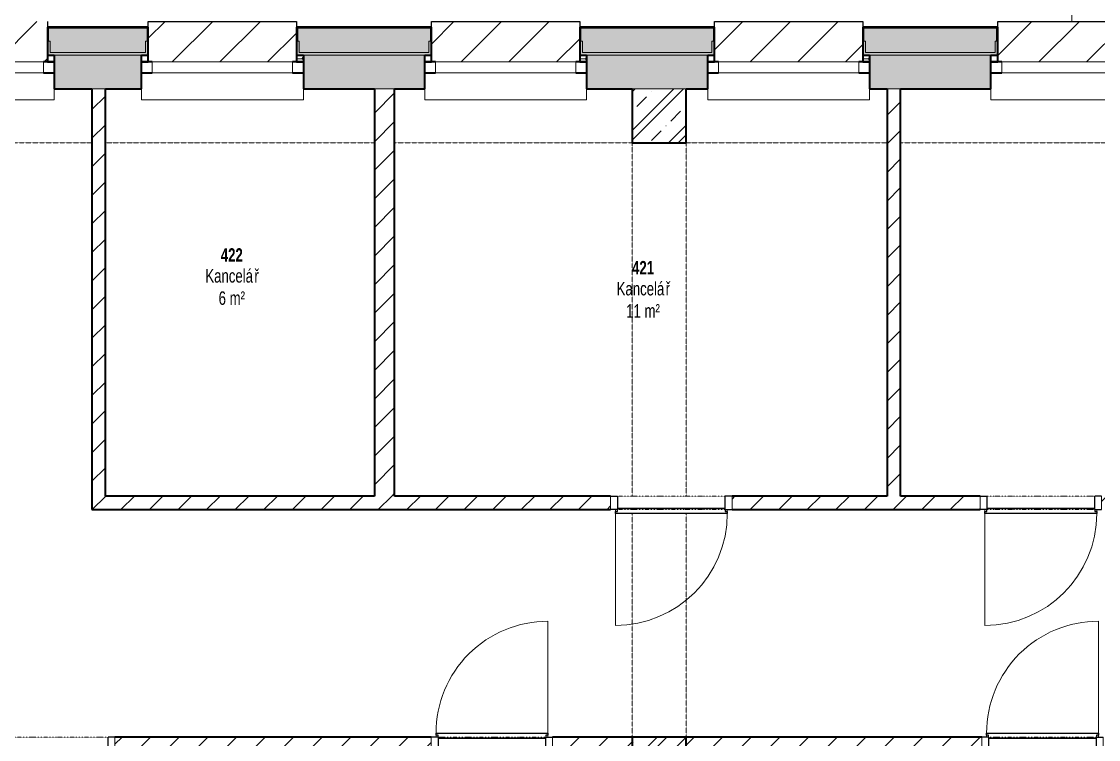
# Model space of a CAD drawing. Header units: millimetres. Extents: x -17526 to 208316, y -45352 to 20466.
# Drawn here: x 134241 to 142228, y -23554 to -18228 of the extents above; entities that cross this region are included whole.
import ezdxf

# ---------------------------------------------------------------- set-up
doc = ezdxf.new("R2010")
doc.units = ezdxf.units.MM
doc.linetypes.add('Dash dot dot', pattern=[5, 2, -1, 0, -1, 0, -1])
doc.linetypes.add('Čerchovaná se dvěma tečkami', pattern=[2.59, 1, -0.53, 0, -0.53, 0, -0.53])
for name, color, linetype, lineweight in [('A-AREA-IDEN', 2, 'Continuous', 9), ('A-DETL', 90, 'Continuous', 9), ('A-DOOR', 31, 'Continuous', 9), ('A-DOOR-FRAM', 31, 'Continuous', 9), ('A-GENM', 13, 'Continuous', 9), ('A-GLAZ', 151, 'Continuous', 9), ('A-WALL', 113, 'Continuous', 9), ('A-WALL-PATT', 111, 'Continuous', 9), ('Q-SPCQ', 91, 'Continuous', 9), ('Q-SPCQ-IDEN', 132, 'Continuous', 9), ('S-COLS', 52, 'Continuous', 9)]:
    doc.layers.add(name, color=color, linetype=linetype, lineweight=lineweight)
doc.styles.add('Arial_4', font='arial.ttf', dxfattribs={"width": 0.7, "height": 100})
doc.styles.add('Arial_B', font='arialbd.ttf', dxfattribs={"width": 0.7, "height": 100})
pattern_1 = [(45, (73033.68, 0), (-106.06602, 106.06602), [])]

# ---------------------------------------------------------------- blocks, each defined once
blk = doc.blocks.new('DVERE_1k_oblozka - DD03_01_800x1970_koupelna-1549510-2NP_NÁVRH B')
at = {"layer": 'A-DOOR', "lineweight": 13}
for p, q in [((-450, 52.9), (-400, 52.9)), ((-450, -47.1), (-450, 52.9)), ((-400, 52.9), (-400, -47.1)), ((400, 52.9), (450, 52.9)), ((400, -47.1), (400, 52.9)), ((450, 52.9), (450, -47.1)), ((-400, -47.1), (-450, -47.1)), ((-415, -47.1), (-415, -907.1)), ((305, -77.1), (-305, -77.1)), ((450, -47.1), (400, -47.1)), ((415, -77.1), (415, -47.1))]:
    blk.add_line(p, q, dxfattribs=at)
at = {"layer": 'A-DOOR', "linetype": 'Čerchovaná se dvěma tečkami', "lineweight": 13}
for p, q in [((-400, 52.9), (400, 52.9)), ((-400, -47.1), (400, -47.1))]:
    blk.add_line(p, q, dxfattribs=at)
at = {"layer": 'A-DOOR', "lineweight": 25}
for p, q in [((-415, -62.1), (-400, -62.1)), ((-415, -77.1), (-415, -62.1)), ((415, -77.1), (-415, -77.1)), ((-400, -37.1), (400, -37.1)), ((-400, -62.1), (-400, -47.1)), ((400, -47.1), (400, -62.1)), ((400, -62.1), (415, -62.1)), ((415, -62.1), (415, -77.1))]:
    blk.add_line(p, q, dxfattribs=at)
at = {"layer": 'A-DOOR', "lineweight": 13}
blk.add_arc((-415, -77.1), 830, 270, 0, dxfattribs=at)
at = {"layer": 'A-DOOR-FRAM', "lineweight": 25}
for p, q in [((-450, 52.9), (-400, 52.9)), ((-400, 52.9), (-400, -47.1)), ((400, -47.1), (400, 52.9)), ((450, 52.9), (400, 52.9)), ((-400, -47.1), (-450, -47.1)), ((400, -47.1), (450, -47.1))]:
    blk.add_line(p, q, dxfattribs=at)
blk = doc.blocks.new('OKNO_1k_nadsvetlik - OKNO_1k_nadsvetlik_1200 x 1500-1969479-2NP_NÁVRH B')
at = {"layer": 'A-GLAZ', "lineweight": 13}
h = blk.add_hatch(dxfattribs=at)
h.set_pattern_fill('FP_126', color=256, style=0, pattern_type=2)
h.set_pattern_definition([(0, (-66897.446, 18603.17), (75, 43.3), [50, -100]), (60, (-66847.446, 18603.17), (0.0011, 86.601905), [50, -100]), (300, (-66847.446, 18603.17), (74.9989, -43.301905), [50, -100])])
h.paths.add_polyline_path([(550, 75), (600, 75), (600, 125), (550, 125)])
h.paths.add_polyline_path([(-600, 75), (-550, 75), (-550, 125), (-600, 125)])
at = {"layer": 'A-GLAZ', "lineweight": 35}
for p, q in [((-550, 75), (-550, 125)), ((550, 125), (550, 75)), ((-600, 75), (-550, 75)), ((-520, 75), (-600, 75)), ((600, 75), (520, 75)), ((550, 75), (600, 75)), ((-600, -5), (-520, -5)), ((520, -5), (600, -5))]:
    blk.add_line(p, q, dxfattribs=at)
at = {"layer": 'A-GLAZ', "lineweight": 13}
for p, q in [((520, 75), (-520, 75)), ((-520, 75), (-520, -5)), ((520, -5), (520, 75)), ((-520, -5), (520, -5))]:
    blk.add_line(p, q, dxfattribs=at)
blk = doc.blocks.new('parapet s nosem_vnitní - parapet s nosem_vnitní-1280356-2NP_NÁVRH B')
at = {"layer": 'A-GENM', "lineweight": 13}
for p, q in [((-600, -190), (-600, -120)), ((600, -120), (600, -190)), ((-600, -190), (-600, -200)), ((-600, -200), (600, -200)), ((600, -200), (600, -190))]:
    blk.add_line(p, q, dxfattribs=at)
blk = doc.blocks.new('parapet_ext - parapet_ext-1802071-2NP_NÁVRH B')
at = {"layer": 'Q-SPCQ', "lineweight": 13}
h = blk.add_hatch(dxfattribs=at)
h.set_pattern_fill('FP_127', color=21, style=0, pattern_type=2)
h.set_pattern_definition([(45, (-66897.45, 18528.17), (-176.7767, 176.7767), [])])
h.paths.add_polyline_path([(-433.5, 0), (550, 0), (550, 300), (-550, 300), (-550, 0), (-520, 0)])
at = {"layer": 'Q-SPCQ', "color": 241, "lineweight": 25}
for p, q in [((-550, 258), (-550, 300)), ((-550, 300), (550, 300)), ((550, 300), (550, 258))]:
    blk.add_line(p, q, dxfattribs=at)
blk = doc.blocks.new('OKNO_1k_nadsvetlik - OKNO_1k_nadsvetlik_1200 x 1500-V123-2NP_NÁVRH B')
at = {"layer": 'A-GLAZ', "lineweight": 13}
h = blk.add_hatch(dxfattribs=at)
h.set_pattern_fill('FP_128', color=256, style=0, pattern_type=2)
h.set_pattern_definition([(0, (-68997.446, 18603.17), (75, 43.3), [50, -100]), (60, (-68947.446, 18603.17), (0.0011, 86.601905), [50, -100]), (300, (-68947.446, 18603.17), (74.9989, -43.301905), [50, -100])])
h.paths.add_polyline_path([(550, 75), (600, 75), (600, 125), (550, 125)])
h.paths.add_polyline_path([(-600, 75), (-550, 75), (-550, 125), (-600, 125)])
at = {"layer": 'A-GLAZ', "lineweight": 35}
for p, q in [((-550, 75), (-550, 125)), ((550, 125), (550, 75)), ((-600, 75), (-550, 75)), ((-520, 75), (-600, 75)), ((600, 75), (520, 75)), ((550, 75), (600, 75)), ((-600, -5), (-520, -5)), ((520, -5), (600, -5))]:
    blk.add_line(p, q, dxfattribs=at)
at = {"layer": 'A-GLAZ', "lineweight": 13}
for p, q in [((520, 75), (-520, 75)), ((-520, 75), (-520, -5)), ((520, -5), (520, 75)), ((-520, -5), (520, -5))]:
    blk.add_line(p, q, dxfattribs=at)
blk = doc.blocks.new('parapet_ext - parapet_ext-V124-2NP_NÁVRH B')
at = {"layer": 'Q-SPCQ', "lineweight": 13}
h = blk.add_hatch(dxfattribs=at)
h.set_pattern_fill('FP_129', color=21, style=0, pattern_type=2)
h.set_pattern_definition([(45, (-68997.45, 18528.17), (-176.7767, 176.7767), [])])
h.paths.add_polyline_path([(520, 0), (550, 0), (550, 300), (-550, 300), (-550, 0), (-169, 0)])
at = {"layer": 'Q-SPCQ', "color": 241, "lineweight": 25}
for p, q in [((-550, 258), (-550, 300)), ((-550, 300), (550, 300)), ((550, 300), (550, 258))]:
    blk.add_line(p, q, dxfattribs=at)
blk = doc.blocks.new('OKNO_1k_nadsvetlik - OKNO_1k_nadsvetlik_1200 x 1500-V125-2NP_NÁVRH B')
at = {"layer": 'A-GLAZ', "lineweight": 13}
h = blk.add_hatch(dxfattribs=at)
h.set_pattern_fill('FP_130', color=256, style=0, pattern_type=2)
h.set_pattern_definition([(0, (-64797.446, 18603.17), (75, 43.3), [50, -100]), (60, (-64747.446, 18603.17), (0.0011, 86.601905), [50, -100]), (300, (-64747.446, 18603.17), (74.9989, -43.301905), [50, -100])])
h.paths.add_polyline_path([(550, 75), (600, 75), (600, 125), (550, 125)])
h.paths.add_polyline_path([(-600, 75), (-550, 75), (-550, 125), (-600, 125)])
at = {"layer": 'A-GLAZ', "lineweight": 35}
for p, q in [((-550, 75), (-550, 125)), ((550, 125), (550, 75)), ((-600, 75), (-550, 75)), ((-520, 75), (-600, 75)), ((600, 75), (520, 75)), ((550, 75), (600, 75)), ((-600, -5), (-520, -5)), ((520, -5), (600, -5))]:
    blk.add_line(p, q, dxfattribs=at)
at = {"layer": 'A-GLAZ', "lineweight": 13}
for p, q in [((520, 75), (-520, 75)), ((-520, 75), (-520, -5)), ((520, -5), (520, 75)), ((-520, -5), (520, -5))]:
    blk.add_line(p, q, dxfattribs=at)
blk = doc.blocks.new('parapet_ext - parapet_ext-V126-2NP_NÁVRH B')
at = {"layer": 'Q-SPCQ', "lineweight": 13}
h = blk.add_hatch(dxfattribs=at)
h.set_pattern_fill('FP_131', color=21, style=0, pattern_type=2)
h.set_pattern_definition([(45, (-64797.45, 18528.17), (-176.7767, 176.7767), [])])
h.paths.add_polyline_path([(90.1, 0), (550, 0), (550, 300), (-550, 300), (-550, 0), (-520, 0)])
at = {"layer": 'Q-SPCQ', "color": 241, "lineweight": 25}
for p, q in [((-550, 258), (-550, 300)), ((-550, 300), (550, 300)), ((550, 300), (550, 258))]:
    blk.add_line(p, q, dxfattribs=at)
blk = doc.blocks.new('OKNO_1k_nadsvetlik - OKNO_1k_nadsvetlik_1200 x 1500-V127-2NP_NÁVRH B')
at = {"layer": 'A-GLAZ', "lineweight": 13}
h = blk.add_hatch(dxfattribs=at)
h.set_pattern_fill('FP_132', color=256, style=0, pattern_type=2)
h.set_pattern_definition([(0, (-62697.446, 18603.17), (75, 43.3), [50, -100]), (60, (-62647.446, 18603.17), (0.0011, 86.601905), [50, -100]), (300, (-62647.446, 18603.17), (74.9989, -43.301905), [50, -100])])
h.paths.add_polyline_path([(550, 75), (600, 75), (600, 125), (550, 125)])
h.paths.add_polyline_path([(-550, 75), (-550, 125), (-600, 125), (-600, 75), (-570, 75)])
at = {"layer": 'A-GLAZ', "lineweight": 35}
for p, q in [((-550, 75), (-550, 125)), ((550, 125), (550, 75)), ((-600, 75), (-550, 75)), ((-520, 75), (-600, 75)), ((600, 75), (520, 75)), ((550, 75), (600, 75)), ((-600, -5), (-520, -5)), ((520, -5), (600, -5))]:
    blk.add_line(p, q, dxfattribs=at)
at = {"layer": 'A-GLAZ', "lineweight": 13}
for p, q in [((520, 75), (-520, 75)), ((-520, 75), (-520, -5)), ((520, -5), (520, 75)), ((-520, -5), (520, -5))]:
    blk.add_line(p, q, dxfattribs=at)
blk = doc.blocks.new('parapet_ext - parapet_ext-V128-2NP_NÁVRH B')
at = {"layer": 'Q-SPCQ', "lineweight": 13}
h = blk.add_hatch(dxfattribs=at)
h.set_pattern_fill('FP_133', color=21, style=0, pattern_type=2)
h.set_pattern_definition([(45, (-62697.45, 18528.17), (-176.7767, 176.7767), [])])
h.paths.add_polyline_path([(-174.4, 0), (550, 0), (550, 300), (-550, 300), (-550, 0), (-520, 0)])
at = {"layer": 'Q-SPCQ', "color": 241, "lineweight": 25}
for p, q in [((-550, 258), (-550, 300)), ((-550, 300), (550, 300)), ((550, 300), (550, 258))]:
    blk.add_line(p, q, dxfattribs=at)
blk = doc.blocks.new('OKNO_1k_nadsvetlik - OKNO_1k_nadsvetlik_1200 x 1500-V129-2NP_NÁVRH B')
at = {"layer": 'A-GLAZ', "lineweight": 13}
h = blk.add_hatch(dxfattribs=at)
h.set_pattern_fill('FP_134', color=256, style=0, pattern_type=2)
h.set_pattern_definition([(0, (-60849.487, 18603.17), (75, 43.3), [50, -100]), (60, (-60799.487, 18603.17), (0.0011, 86.601905), [50, -100]), (300, (-60799.487, 18603.17), (74.9989, -43.301905), [50, -100])])
h.paths.add_polyline_path([(550, 75), (600, 75), (600, 125), (550, 125)])
h.paths.add_polyline_path([(-550, 75), (-550, 125), (-600, 125), (-600, 75), (-570, 75)])
at = {"layer": 'A-GLAZ', "lineweight": 35}
for p, q in [((-550, 75), (-550, 125)), ((550, 125), (550, 75)), ((-600, 75), (-550, 75)), ((-520, 75), (-600, 75)), ((600, 75), (520, 75)), ((550, 75), (600, 75)), ((-600, -5), (-520, -5)), ((520, -5), (600, -5))]:
    blk.add_line(p, q, dxfattribs=at)
at = {"layer": 'A-GLAZ', "lineweight": 13}
for p, q in [((520, 75), (-520, 75)), ((-520, 75), (-520, -5)), ((520, -5), (520, 75)), ((-520, -5), (520, -5))]:
    blk.add_line(p, q, dxfattribs=at)
blk = doc.blocks.new('parapet s nosem_vnitní - parapet s nosem_vnitní-V130-2NP_NÁVRH B')
at = {"layer": 'A-GENM', "lineweight": 13}
for p, q in [((600, -120), (600, -190)), ((-599, -200), (600, -200)), ((600, -200), (600, -190))]:
    blk.add_line(p, q, dxfattribs=at)
blk = doc.blocks.new('DVERE_1k_oblozka - DD03_01_800x1970_koupelna-1549528-2NP_NÁVRH B')
at = {"layer": 'A-DOOR', "lineweight": 13}
for p, q in [((-450, 77.9), (-400, 77.9)), ((-450, -72.1), (-450, 77.9)), ((-400, 77.9), (-400, -72.1)), ((400, 77.9), (450, 77.9)), ((400, -72.1), (400, 77.9)), ((450, 77.9), (450, -72.1)), ((-400, -72.1), (-450, -72.1)), ((-415, -72.1), (-415, -932.1)), ((450, -72.1), (400, -72.1)), ((415, -102.1), (415, -72.1)), ((305, -102.1), (-305, -102.1))]:
    blk.add_line(p, q, dxfattribs=at)
at = {"layer": 'A-DOOR', "linetype": 'Čerchovaná se dvěma tečkami', "lineweight": 13}
for p, q in [((-400, 77.9), (400, 77.9)), ((-400, -72.1), (400, -72.1))]:
    blk.add_line(p, q, dxfattribs=at)
at = {"layer": 'A-DOOR', "lineweight": 25}
for p, q in [((-400, -62.1), (400, -62.1)), ((-400, -87.1), (-400, -72.1)), ((400, -72.1), (400, -87.1)), ((-415, -87.1), (-400, -87.1)), ((-415, -102.1), (-415, -87.1)), ((415, -102.1), (-415, -102.1)), ((400, -87.1), (415, -87.1)), ((415, -87.1), (415, -102.1))]:
    blk.add_line(p, q, dxfattribs=at)
at = {"layer": 'A-DOOR', "lineweight": 13}
blk.add_arc((-415, -102.1), 830, 270, 0, dxfattribs=at)
at = {"layer": 'A-DOOR-FRAM', "lineweight": 25}
for p, q in [((-450, 77.9), (-400, 77.9)), ((-400, 77.9), (-400, -72.1)), ((400, -72.1), (400, 77.9)), ((450, 77.9), (400, 77.9)), ((-400, -72.1), (-450, -72.1)), ((400, -72.1), (450, -72.1))]:
    blk.add_line(p, q, dxfattribs=at)
blk = doc.blocks.new('Betonový čtvercový sloup - 400 x 400-V210-2NP_NÁVRH B')
at = {"layer": 'S-COLS', "lineweight": 13}
h = blk.add_hatch(dxfattribs=at)
h.set_pattern_fill('FP_219', color=256, style=0, pattern_type=2)
h.set_pattern_definition([(45, (-65936.75, 23736.56), (-179.6051, 179.6051), []), (45, (-65864.9, 23736.56), (-179.6051, 179.6051), []), (45, (-65721.23, 23736.56), (-107.7631, 251.4472), [101.6, -50.8, 1.676, -49.124])])
h.paths.add_polyline_path([(-200, -200), (200, -200), (200, 200), (-200, 200)])
at = {"layer": 'S-COLS', "lineweight": 35}
for p, q in [((200, 200), (-200, 200)), ((-200, 200), (-200, -200)), ((200, -200), (200, 200)), ((-200, -200), (200, -200))]:
    blk.add_line(p, q, dxfattribs=at)

msp = doc.modelspace()

# ---------------------------------------------------------------- hatches: boundary and pattern name
at = {"layer": 'A-WALL-PATT', "lineweight": 13}
h = msp.add_hatch(dxfattribs=at)
h.set_pattern_fill('FP_157', color=21, style=0, pattern_type=2)
h.set_pattern_definition([(45, (73033.68, 0), (0.0007, 353.5527), []), (315, (73033.68, 0), (353.5527, -0.0007), []), (270, (73187.36, 9.56), (176.771, -176.771), [19.139, -334.416]), (270, (73233.55, 9.56), (176.771, -176.771), [19.139, -334.416]), (0, (73200.25, 23.1), (176.771, 176.771), [19.139, -334.416]), (0, (73200.25, -23.1), (176.771, 176.771), [19.139, -334.416]), (45, (73187.36, 9.56), (0.0007, 353.5527), [19.139, -230.861]), (45, (73220.03, -23.1), (0.0007, 353.5527), [19.139, -230.861]), (315, (73220.03, 23.1), (353.5534, 0), [19.139, -230.861]), (315, (73187.36, -9.56), (353.5527, -0.0007), [19.139, -230.861])])
h.paths.add_polyline_path([(143203.1, -18458.2), (143203.1, -18374.2), (143215.1, -18374.2), (143215.1, -18278.2), (142589.1, -18278.2), (142589.1, -18374.2), (142601.1, -18374.2), (142601.1, -18458.2), (142650.4, -18458.2)])
h.paths.add_polyline_path([(141461.1, -18458.2), (141461.1, -18374.2), (141473.1, -18374.2), (141473.1, -18278.2), (140489.1, -18278.2), (140489.1, -18374.2), (140501.1, -18374.2), (140501.1, -18458.2), (141074, -18458.2)])
h.paths.add_polyline_path([(139361.1, -18458.2), (139361.1, -18374.2), (139373.1, -18374.2), (139373.1, -18278.2), (138389.1, -18278.2), (138389.1, -18374.2), (138401.1, -18374.2), (138401.1, -18458.2), (138709.5, -18458.2)])
h.paths.add_polyline_path([(136344.9, -18458.2), (137261.1, -18458.2), (137261.1, -18374.2), (137273.1, -18374.2), (137273.1, -18278.2), (136289.1, -18278.2), (136289.1, -18374.2), (136301.1, -18374.2), (136301.1, -18458.2)])
h.paths.add_polyline_path([(135161.1, -18458.2), (135161.1, -18374.2), (135173.1, -18374.2), (135173.1, -18278.2), (134441.2, -18278.2), (134441.2, -18374.2), (134453.2, -18374.2), (134453.2, -18458.2), (134768.5, -18458.2)])
h.paths.add_polyline_path([(133313.2, -18458.2), (133313.2, -18374.2), (133325.2, -18374.2), (133325.2, -18278.2), (132339.1, -18278.2), (132339.1, -18374.2), (132351.1, -18374.2), (132351.1, -18458.2), (133192.2, -18458.2)])
h.paths.add_polyline_path([(131211.1, -18458.2), (131211.1, -18374.2), (131223.1, -18374.2), (131223.1, -18278.2), (130239.1, -18278.2), (130239.1, -18374.2), (130251.1, -18374.2), (130251.1, -18458.2), (130827.6, -18458.2)])
h.paths.add_polyline_path([(128490.5, -18458.2), (129111.1, -18458.2), (129111.1, -18374.2), (129123.1, -18374.2), (129123.1, -18278.2), (128478.5, -18278.2), (128478.5, -18374.2), (128490.5, -18374.2)])
h.paths.add_polyline_path([(127083.8, -18458.2), (127350.5, -18458.2), (127350.5, -18374.2), (127362.5, -18374.2), (127362.5, -18278.2), (126325.1, -18278.2), (126325.1, -18458.2), (126886.7, -18458.2)])
h.paths.add_polyline_path([(144291, -18374.2), (144291, -18278.2), (144281.1, -18278.2), (144281.1, -18374.2)])
at = {"layer": 'A-WALL-PATT'}
h = msp.add_hatch(color=11, dxfattribs=at)
h.paths.add_polyline_path([(144273.1, -18478.2), (144291, -18478.2), (144291, -18374.2), (144273.1, -18374.2)])
h.paths.add_polyline_path([(142589.1, -18478.2), (143223.1, -18478.2), (143223.1, -18374.2), (143203.1, -18374.2), (143203.1, -18458.2), (142601.1, -18458.2), (142601.1, -18374.2), (142581.1, -18374.2), (142581.1, -18478.2), (142584.1, -18478.2)])
h.paths.add_polyline_path([(141481.1, -18478.2), (141481.1, -18374.2), (141461.1, -18374.2), (141461.1, -18458.2), (140501.1, -18458.2), (140501.1, -18374.2), (140481.1, -18374.2), (140481.1, -18478.2), (141478.1, -18478.2)])
h.paths.add_polyline_path([(139361.1, -18478.2), (139381.1, -18478.2), (139381.1, -18374.2), (139361.1, -18374.2), (139361.1, -18458.2), (138401.1, -18458.2), (138401.1, -18374.2), (138381.1, -18374.2), (138381.1, -18478.2), (139331.1, -18478.2)])
h.paths.add_polyline_path([(137278.1, -18478.2), (137281.1, -18478.2), (137281.1, -18374.2), (137261.1, -18374.2), (137261.1, -18458.2), (136301.1, -18458.2), (136301.1, -18374.2), (136281.1, -18374.2), (136281.1, -18478.2), (137273.1, -18478.2)])
h.paths.add_polyline_path([(135161.1, -18478.2), (135181.1, -18478.2), (135181.1, -18374.2), (135161.1, -18374.2), (135161.1, -18458.2), (134453.2, -18458.2), (134453.2, -18374.2), (134433.2, -18374.2), (134433.2, -18478.2), (135131.1, -18478.2)])
h.paths.add_polyline_path([(132331.1, -18478.2), (133333.2, -18478.2), (133333.2, -18374.2), (133313.2, -18374.2), (133313.2, -18458.2), (132351.1, -18458.2), (132351.1, -18374.2), (132331.1, -18374.2), (132331.1, -18458.2)])
h.paths.add_polyline_path([(130251.1, -18478.2), (131231.1, -18478.2), (131231.1, -18374.2), (131211.1, -18374.2), (131211.1, -18458.2), (130251.1, -18458.2), (130251.1, -18374.2), (130231.1, -18374.2), (130231.1, -18478.2), (130239.1, -18478.2)])
h.paths.add_polyline_path([(129111.1, -18478.2), (129131.1, -18478.2), (129131.1, -18374.2), (129111.1, -18374.2), (129111.1, -18458.2), (128490.5, -18458.2), (128490.5, -18374.2), (128470.5, -18374.2), (128470.5, -18478.2), (129081.1, -18478.2)])
h.paths.add_polyline_path([(127320.5, -18478.2), (127370.5, -18478.2), (127370.5, -18374.2), (127350.5, -18374.2), (127350.5, -18458.2), (126505.1, -18458.2), (126505.1, -18478.2), (127280.8, -18478.2)])
at = {"layer": 'A-WALL-PATT', "lineweight": 13}
h = msp.add_hatch(dxfattribs=at)
h.set_pattern_fill('FP_119', color=256, angle=45, style=0, pattern_type=2)
h.set_pattern_definition([(45, (135583.86, -18728.17), (-143.684, 143.684), []), (360, (135812.81, -18660.87), (143.684, 143.684), [25.4, -261.968]), (45, (135838.21, -18660.87), (-143.684, 143.684), [25.4, -177.8]), (90, (135856.17, -18642.9), (-143.684, 143.684), [25.4, -261.968]), (135, (135856.17, -18617.5), (-143.684, -143.684), [25.4, -177.8]), (360, (135812.81, -18599.54), (143.684, 143.684), [25.4, -261.968]), (45, (135794.85, -18617.5), (-143.684, 143.684), [25.4, -177.8]), (90, (135794.85, -18642.9), (-143.684, 143.684), [25.4, -261.968]), (135, (135812.81, -18660.87), (-143.684, -143.684), [25.4, -177.8]), (45, (135879.4, -18576.32), (-143.684, 143.684), [50.8, -152.4])])
h.paths.add_polyline_path([(144476.1, -18728.2), (144476.1, -18478.2), (144381.1, -18478.2), (144381.1, -18728.2), (144423.8, -18728.2)])
h.paths.add_polyline_path([(143173.1, -18728.2), (143173.1, -18478.2), (142631.1, -18478.2), (142631.1, -18728.2), (142650.4, -18728.2)])
h.paths.add_polyline_path([(140660.4, -18728.2), (141431.1, -18728.2), (141431.1, -18478.2), (140531.1, -18478.2), (140531.1, -18728.2)])
h.paths.add_polyline_path([(139170.4, -18728.2), (139331.1, -18728.2), (139331.1, -18478.2), (138431.1, -18478.2), (138431.1, -18728.2), (138770.4, -18728.2)])
h.paths.add_polyline_path([(137007.7, -18728.2), (137231.1, -18728.2), (137231.1, -18478.2), (136331.1, -18478.2), (136331.1, -18728.2), (136857.7, -18728.2)])
h.paths.add_polyline_path([(134768.5, -18728.2), (135131.1, -18728.2), (135131.1, -18478.2), (134483.2, -18478.2), (134483.2, -18728.2), (134762.7, -18728.2)])
h.paths.add_polyline_path([(133283.2, -18728.2), (133283.2, -18478.2), (132381.1, -18478.2), (132381.1, -18728.2), (133192.2, -18728.2)])
h.paths.add_polyline_path([(131181.1, -18728.2), (131181.1, -18478.2), (130281.1, -18478.2), (130281.1, -18728.2), (130827.6, -18728.2)])
h.paths.add_polyline_path([(129081.1, -18728.2), (129081.1, -18478.2), (128520.5, -18478.2), (128520.5, -18728.2)])
h.paths.add_polyline_path([(127320.5, -18728.2), (127320.5, -18478.2), (126525.1, -18478.2), (126525.1, -18728.2), (126886.7, -18728.2)])
h = msp.add_hatch(dxfattribs=at)
h.set_pattern_fill('FP_124', color=256, style=0, pattern_type=2)
h.set_pattern_definition(pattern_1)
h.paths.add_polyline_path([(134862.7, -21848.2), (134862.7, -18728.2), (134762.7, -18728.2), (134762.7, -21848.2), (134768.5, -21848.2)])
h = msp.add_hatch(dxfattribs=at)
h.set_pattern_fill('FP_124', color=256, style=0, pattern_type=2)
h.set_pattern_definition(pattern_1)
h.paths.add_polyline_path([(136857.7, -21748.2), (137007.7, -21748.2), (137007.7, -18728.2), (136857.7, -18728.2), (136857.7, -19867.6)])
h = msp.add_hatch(dxfattribs=at)
h.set_pattern_fill('FP_124', color=256, style=0, pattern_type=2)
h.set_pattern_definition(pattern_1)
h.paths.add_polyline_path([(140760.4, -21748.2), (140760.4, -18728.2), (140660.4, -18728.2), (140660.4, -21748.2)])
h = msp.add_hatch(dxfattribs=at)
h.set_pattern_fill('FP_124', color=256, style=0, pattern_type=2)
h.set_pattern_definition(pattern_1)
h.paths.add_polyline_path([(144626.1, -21848.2), (144626.1, -21748.2), (142250.4, -21748.2), (142250.4, -21848.2), (144226.7, -21848.2)])
h.paths.add_polyline_path([(141074, -21848.2), (141350.4, -21848.2), (141350.4, -21748.2), (139510.4, -21748.2), (139510.4, -21848.2)])
h.paths.add_polyline_path([(138610.4, -21848.2), (138610.4, -21748.2), (134862.7, -21748.2), (134862.7, -21848.2), (137921.3, -21848.2)])
h = msp.add_hatch(dxfattribs=at)
h.set_pattern_fill('FP_124', color=256, style=0, pattern_type=2)
h.set_pattern_definition(pattern_1)
h.paths.add_polyline_path([(138761.6, -23686.6), (138761.6, -23536.6), (138180.2, -23536.6), (138180.2, -23686.6)])
h.paths.add_polyline_path([(137280.2, -23686.6), (137280.2, -23536.6), (134933.3, -23536.6), (134933.3, -23686.6), (136073.3, -23686.6)])
h.paths.add_polyline_path([(131615.8, -23686.6), (131704.2, -23686.6), (131704.2, -23536.6), (131380.8, -23536.6), (131155.8, -23537.9), (131155.8, -23536.6), (126775.1, -23536.6), (126775.1, -23570), (127195.1, -23570), (127195.1, -23686.6), (128463.1, -23686.6)])
h.paths.add_polyline_path([(132704.2, -23686.6), (132884.2, -23686.6), (132884.2, -23536.6), (132704.2, -23536.6), (132704.2, -23611.6)])
h.paths.add_polyline_path([(134033.3, -23686.6), (134033.3, -23536.6), (133284.2, -23536.6), (133284.2, -23686.6)])
h = msp.add_hatch(dxfattribs=at)
h.set_pattern_fill('FP_124', color=256, style=0, pattern_type=2)
h.set_pattern_definition(pattern_1)
h.paths.add_polyline_path([(142970.1, -23686.6), (142970.1, -23536.6), (142263.3, -23536.6), (142263.3, -23686.6), (142870.1, -23686.6)])
h.paths.add_polyline_path([(141074, -23686.6), (141363.3, -23686.6), (141363.3, -23536.6), (139170.4, -23536.6), (139170.4, -23686.6), (139173.3, -23686.6)])
h.paths.add_polyline_path([(138770.4, -23686.6), (138770.4, -23536.6), (138761.6, -23536.6), (138761.6, -23686.6)])
at = {"layer": 'Q-SPCQ', "lineweight": 13}
h = msp.add_hatch(dxfattribs=at)
h.set_pattern_fill('FP_135', color=21, style=0, pattern_type=2)
h.set_pattern_definition([(45, (73033.68, 0), (-176.7767, 176.7767), [])])
h.paths.add_polyline_path([(134433.2, -18528.2), (134433.2, -18228.2), (133333.2, -18228.2), (133333.2, -18528.2), (134403.2, -18528.2)])
at = {"layer": 'S-COLS', "lineweight": 13}
h = msp.add_hatch(dxfattribs=at)
h.set_pattern_fill('FP_117', color=256, style=0, pattern_type=2)
h.set_pattern_definition([(45, (73033.68, 0), (-179.6051, 179.6051), []), (45, (73105.52, 0), (-179.6051, 179.6051), []), (45, (73249.2, 0), (-107.7631, 251.4472), [101.6, -50.8, 1.676, -49.124])])
h.paths.add_polyline_path([(138770.4, -18728.2), (138770.4, -19128.2), (139170.4, -19128.2), (139170.4, -18728.2)])

# ---------------------------------------------------------------- linework, layer by layer
at = {"layer": 'A-DETL', "linetype": 'Dash dot dot', "lineweight": 13}
for p, q in [((133284.2, -19128.2), (134762.7, -19128.2)), ((134862.7, -19128.2), (136857.7, -19128.2)), ((137007.7, -19128.2), (138770.4, -19128.2)), ((138770.4, -19128.2), (138770.4, -21748.2)), ((139170.1, -21748.2), (139170.1, -19128.2)), ((139170.1, -19128.2), (140660.4, -19128.2)), ((140760.4, -19128.2), (144476.1, -19128.2)), ((138770.4, -21878.2), (138770.4, -23536.6)), ((139170.4, -23536.6), (139170.4, -21878.2))]:
    msp.add_line(p, q, dxfattribs=at)
at = {"layer": 'A-WALL', "color": 20, "lineweight": 35}
for p, q in [((135181.1, -18270.2), (134433.2, -18270.2)), ((134433.2, -18270.2), (134433.2, -18478.2)), ((135181.1, -18478.2), (135181.1, -18270.2)), ((137281.1, -18270.2), (136281.1, -18270.2)), ((136281.1, -18270.2), (136281.1, -18478.2)), ((137281.1, -18478.2), (137281.1, -18270.2)), ((139381.1, -18270.2), (138381.1, -18270.2)), ((138381.1, -18270.2), (138381.1, -18478.2)), ((139381.1, -18478.2), (139381.1, -18270.2)), ((141481.1, -18270.2), (140481.1, -18270.2)), ((140481.1, -18270.2), (140481.1, -18478.2)), ((141481.1, -18478.2), (141481.1, -18270.2)), ((134433.2, -18478.2), (134483.2, -18478.2)), ((135131.1, -18478.2), (135181.1, -18478.2)), ((136281.1, -18478.2), (136331.1, -18478.2)), ((137231.1, -18478.2), (137281.1, -18478.2)), ((138381.1, -18478.2), (138431.1, -18478.2)), ((139331.1, -18478.2), (139381.1, -18478.2)), ((140481.1, -18478.2), (140531.1, -18478.2)), ((141431.1, -18478.2), (141481.1, -18478.2))]:
    msp.add_line(p, q, dxfattribs=at)
at = {"layer": 'A-WALL', "color": 10, "lineweight": 13}
for p, q in [((134436.2, -18273.2), (134436.2, -18374.2)), ((135178.1, -18273.2), (134436.2, -18273.2)), ((134441.2, -18278.2), (134441.2, -18374.2)), ((135173.1, -18278.2), (134441.2, -18278.2)), ((135173.1, -18374.2), (135173.1, -18278.2)), ((135178.1, -18374.2), (135178.1, -18273.2)), ((136284.1, -18273.2), (136284.1, -18374.2)), ((137278.1, -18273.2), (136284.1, -18273.2)), ((136289.1, -18278.2), (136289.1, -18374.2)), ((137273.1, -18278.2), (136289.1, -18278.2)), ((137273.1, -18374.2), (137273.1, -18278.2)), ((137278.1, -18374.2), (137278.1, -18273.2)), ((138384.1, -18273.2), (138384.1, -18374.2)), ((139378.1, -18273.2), (138384.1, -18273.2)), ((138389.1, -18278.2), (138389.1, -18374.2)), ((139373.1, -18278.2), (138389.1, -18278.2)), ((139373.1, -18374.2), (139373.1, -18278.2)), ((139378.1, -18374.2), (139378.1, -18273.2)), ((140484.1, -18273.2), (140484.1, -18374.2)), ((141478.1, -18273.2), (140484.1, -18273.2)), ((140489.1, -18278.2), (140489.1, -18374.2)), ((141473.1, -18278.2), (140489.1, -18278.2)), ((141473.1, -18374.2), (141473.1, -18278.2)), ((141478.1, -18374.2), (141478.1, -18273.2)), ((134453.2, -18374.2), (134433.2, -18374.2)), ((134453.2, -18374.2), (134453.2, -18458.2)), ((135161.1, -18458.2), (135161.1, -18374.2)), ((135181.1, -18374.2), (135161.1, -18374.2)), ((136301.1, -18374.2), (136281.1, -18374.2)), ((136301.1, -18374.2), (136301.1, -18458.2)), ((137261.1, -18458.2), (137261.1, -18374.2)), ((137281.1, -18374.2), (137261.1, -18374.2)), ((138401.1, -18374.2), (138381.1, -18374.2)), ((138401.1, -18374.2), (138401.1, -18458.2)), ((139361.1, -18458.2), (139361.1, -18374.2)), ((139381.1, -18374.2), (139361.1, -18374.2)), ((140501.1, -18374.2), (140481.1, -18374.2)), ((140501.1, -18374.2), (140501.1, -18458.2)), ((141461.1, -18458.2), (141461.1, -18374.2)), ((141481.1, -18374.2), (141461.1, -18374.2)), ((134453.2, -18458.2), (135161.1, -18458.2)), ((136301.1, -18458.2), (137261.1, -18458.2)), ((138401.1, -18458.2), (139361.1, -18458.2)), ((140501.1, -18458.2), (141461.1, -18458.2))]:
    msp.add_line(p, q, dxfattribs=at)
at = {"layer": 'A-WALL', "lineweight": 35}
for p, q in [((134483.2, -18478.2), (134483.2, -18728.2)), ((135131.1, -18728.2), (135131.1, -18478.2)), ((136331.1, -18478.2), (136331.1, -18728.2)), ((137231.1, -18728.2), (137231.1, -18478.2)), ((138431.1, -18478.2), (138431.1, -18728.2)), ((139331.1, -18728.2), (139331.1, -18478.2)), ((140531.1, -18478.2), (140531.1, -18728.2)), ((141431.1, -18728.2), (141431.1, -18478.2)), ((134483.2, -18728.2), (134762.7, -18728.2)), ((134762.7, -18728.2), (134762.7, -21848.2)), ((134862.7, -18728.2), (135131.1, -18728.2)), ((134862.7, -21748.2), (134862.7, -18728.2)), ((136331.1, -18728.2), (136857.7, -18728.2)), ((136857.7, -18728.2), (136857.7, -21748.2)), ((137007.7, -18728.2), (137231.1, -18728.2)), ((137007.7, -21748.2), (137007.7, -18728.2)), ((138431.1, -18728.2), (138770.4, -18728.2)), ((139170.4, -18728.2), (139331.1, -18728.2)), ((140531.1, -18728.2), (140660.4, -18728.2)), ((140660.4, -18728.2), (140660.4, -21748.2)), ((140760.4, -18728.2), (141431.1, -18728.2)), ((140760.4, -21748.2), (140760.4, -18728.2)), ((136857.7, -21748.2), (134862.7, -21748.2)), ((138610.4, -21748.2), (137007.7, -21748.2)), ((140660.4, -21748.2), (139510.4, -21748.2)), ((141350.4, -21748.2), (140760.4, -21748.2)), ((134762.7, -21848.2), (138610.4, -21848.2)), ((139510.4, -21848.2), (141350.4, -21848.2)), ((137280.2, -23536.6), (134933.3, -23536.6)), ((138770.4, -23536.6), (138180.2, -23536.6)), ((141363.3, -23536.6), (139170.4, -23536.6))]:
    msp.add_line(p, q, dxfattribs=at)
at = {"layer": 'A-WALL', "lineweight": 13}
for p, q in [((135131.1, -18478.2), (134483.2, -18478.2)), ((137231.1, -18478.2), (136331.1, -18478.2)), ((139331.1, -18478.2), (138431.1, -18478.2)), ((141431.1, -18478.2), (140531.1, -18478.2)), ((134862.7, -18728.2), (134762.7, -18728.2)), ((137007.7, -18728.2), (136857.7, -18728.2)), ((138770.4, -18728.2), (139170.4, -18728.2)), ((140760.4, -18728.2), (140660.4, -18728.2))]:
    msp.add_line(p, q, dxfattribs=at)
at = {"layer": 'Q-SPCQ', "color": 241, "lineweight": 25}
msp.add_line((134433.2, -18228.2), (134433.2, -18270.2), dxfattribs=at)
at = {"layer": 'Q-SPCQ-IDEN'}
msp.add_line((142031.1, -18228.2), (142031.1, -17883.2), dxfattribs=at)
at = {"layer": 'S-COLS', "lineweight": 13}
msp.add_line((139170.4, -18728.2), (138770.4, -18728.2), dxfattribs=at)
at = {"layer": 'S-COLS', "lineweight": 35}
for p, q in [((138770.4, -18728.2), (138770.4, -19128.2)), ((139170.4, -19128.2), (139170.4, -18728.2)), ((138770.4, -19128.2), (139170.4, -19128.2))]:
    msp.add_line(p, q, dxfattribs=at)

# ---------------------------------------------------------------- block references
at = {"layer": 'A-DOOR', "lineweight": 13}
for name, p in [('DVERE_1k_oblozka - DD03_01_800x1970_koupelna-1549510-2NP_NÁVRH B', (139060.4, -21801)), ('DVERE_1k_oblozka - DD03_01_800x1970_koupelna-1549510-2NP_NÁVRH B', (141800.4, -21801)), ('DVERE_1k_oblozka - DD03_01_800x1970_koupelna-1549528-2NP_NÁVRH B', (134483.3, -23614.4))]:
    msp.add_blockref(name, p, dxfattribs=at)
at = {"layer": 'A-DOOR', "lineweight": 13, "rotation": 180}
for p in [(137730.2, -23608.7), (141813.3, -23608.7)]:
    msp.add_blockref('DVERE_1k_oblozka - DD03_01_800x1970_koupelna-1549528-2NP_NÁVRH B', p, dxfattribs=at)
at = {"layer": 'A-GENM', "lineweight": 13}
for name, p in [('parapet s nosem_vnitní - parapet s nosem_vnitní-V130-2NP_NÁVRH B', (133883.2, -18608.2)), ('parapet s nosem_vnitní - parapet s nosem_vnitní-1280356-2NP_NÁVRH B', (135731.1, -18608.2)), ('parapet s nosem_vnitní - parapet s nosem_vnitní-1280356-2NP_NÁVRH B', (137831.1, -18608.2)), ('parapet s nosem_vnitní - parapet s nosem_vnitní-1280356-2NP_NÁVRH B', (139931.1, -18608.2)), ('parapet s nosem_vnitní - parapet s nosem_vnitní-1280356-2NP_NÁVRH B', (142031.1, -18608.2))]:
    msp.add_blockref(name, p, dxfattribs=at)
at = {"layer": 'A-GLAZ', "lineweight": 13}
for name, p in [('OKNO_1k_nadsvetlik - OKNO_1k_nadsvetlik_1200 x 1500-V129-2NP_NÁVRH B', (133883.2, -18603.2)), ('OKNO_1k_nadsvetlik - OKNO_1k_nadsvetlik_1200 x 1500-V127-2NP_NÁVRH B', (135731.1, -18603.2)), ('OKNO_1k_nadsvetlik - OKNO_1k_nadsvetlik_1200 x 1500-V125-2NP_NÁVRH B', (137831.1, -18603.2)), ('OKNO_1k_nadsvetlik - OKNO_1k_nadsvetlik_1200 x 1500-1969479-2NP_NÁVRH B', (139931.1, -18603.2)), ('OKNO_1k_nadsvetlik - OKNO_1k_nadsvetlik_1200 x 1500-V123-2NP_NÁVRH B', (142031.1, -18603.2))]:
    msp.add_blockref(name, p, dxfattribs=at)
at = {"layer": 'Q-SPCQ', "color": 241, "lineweight": 25}
for name, p in [('parapet_ext - parapet_ext-V128-2NP_NÁVRH B', (135731.1, -18528.2)), ('parapet_ext - parapet_ext-V126-2NP_NÁVRH B', (137831.1, -18528.2)), ('parapet_ext - parapet_ext-1802071-2NP_NÁVRH B', (139931.1, -18528.2)), ('parapet_ext - parapet_ext-V124-2NP_NÁVRH B', (142031.1, -18528.2))]:
    msp.add_blockref(name, p, dxfattribs=at)
at = {"layer": 'S-COLS', "lineweight": 13}
msp.add_blockref('Betonový čtvercový sloup - 400 x 400-V210-2NP_NÁVRH B', (138970.4, -23736.6), dxfattribs=at)

# ---------------------------------------------------------------- texts
at = {"layer": 'A-AREA-IDEN', "lineweight": 18, "char_height": 100, "attachment_point": 1}
for s, insert, width, style in [('422', (135719, -19909.7), 202.025, 'Arial_B'), ('421', (138769.4, -20004.4), 202.025, 'Arial_B'), ('Kancelá', (135604.4, -20064.9), 440.527, 'Arial_4'), ('\\fArial|b0|i0|c238|p34|;\\W.7;ř', (135967.9, -20064.9), 39.283, 'Arial_4'), ('Kancelá', (138654.8, -20159.7), 440.527, 'Arial_4'), ('\\fArial|b0|i0|c238|p34|;\\W.7;ř', (139018.3, -20159.7), 39.283, 'Arial_4'), ('6 m²', (135702.9, -20230), 241.308, 'Arial_4'), ('11 m²', (138725.5, -20324.7), 308.65, 'Arial_4')]:
    msp.add_mtext(s, dxfattribs=dict(at, insert=insert, width=width, style=style))

doc.saveas('drawing.dxf')
